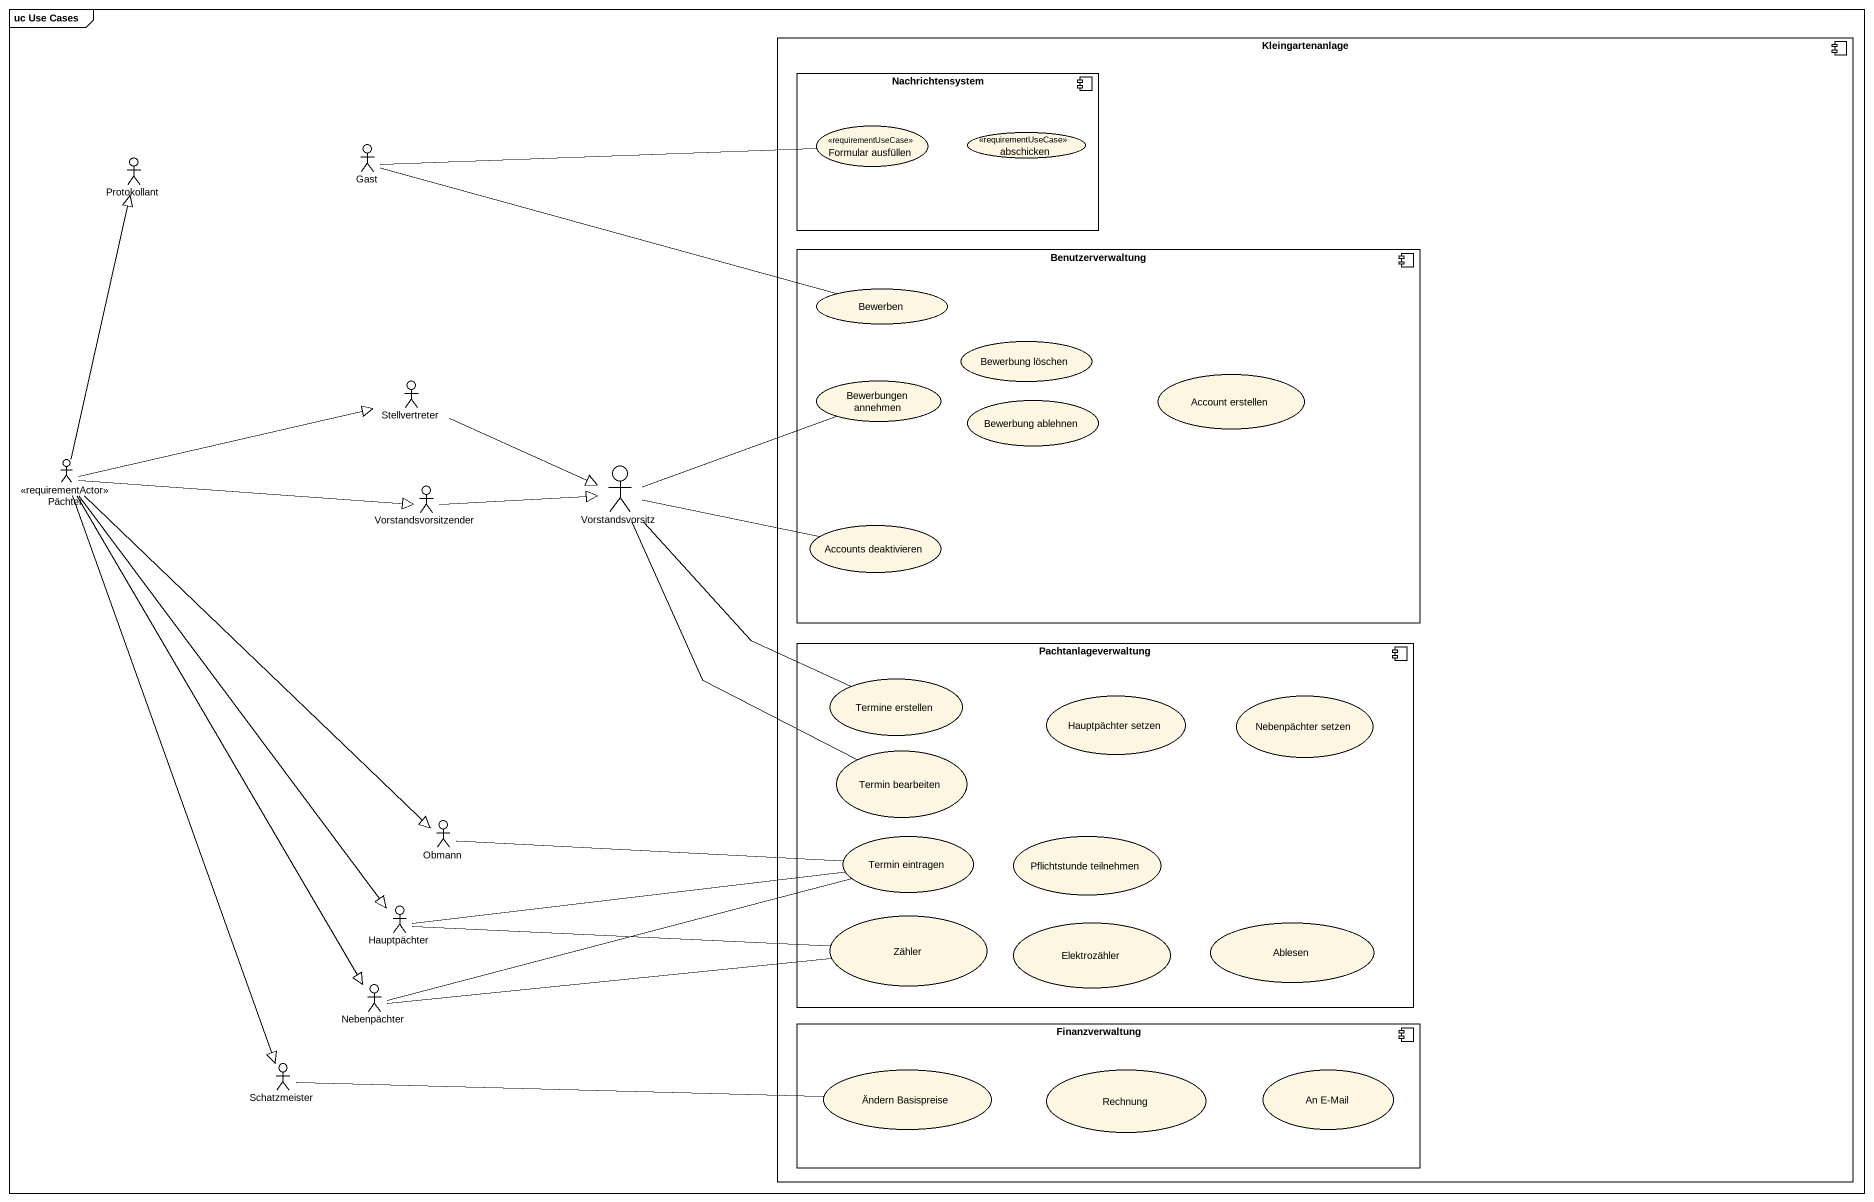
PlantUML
@startuml
mainframe uc Use Cases
component Kleingartenanlage {
  component Nachrichtensystem {
    usecase "Formular ausfüllen" as Formular_ausfüllen <<requirementUseCase>>
    usecase abschicken <<requirementUseCase>>
  }
  component Benutzerverwaltung {
    usecase Bewerben
    usecase "Bewerbung löschen" as Bewerbung_löschen
    usecase "Bewerbungen annehmen" as Bewerbungen_annehmen
    usecase "Account erstellen" as Account_erstellen
    usecase "Bewerbung ablehnen" as Bewerbung_ablehnen
    usecase "Accounts deaktivieren" as Accounts_deaktivieren
  }
  component Pachtanlageverwaltung {
    usecase "Termine erstellen" as Termine_erstellen
    usecase "Hauptpächter setzen" as Hauptpächter_setzen
    usecase "Nebenpächter setzen" as Nebenpächter_setzen
    usecase "Termin bearbeiten" as Termin_bearbeiten
    usecase "Termin eintragen" as Termin_eintragen
    usecase "Pflichtstunde teilnehmen" as Pflichtstunde_teilnehmen
    usecase Zähler
    usecase Elektrozähler
    usecase Ablesen
  }
  component Finanzverwaltung {
    usecase "Ändern Basispreise" as Ändern_Basispreise
    usecase Rechnung
    usecase "An E-Mail" as An_E_Mail
  }
}
actor Protokollant
actor Gast
actor Stellvertreter
actor Pächter <<requirementActor>>
actor Vorstandsvorsitz
actor Vorstandsvorsitzender
actor Obmann
actor Hauptpächter
actor Nebenpächter
actor Schatzmeister
Gast -right- Formular_ausfüllen
Gast -right- Bewerben
Stellvertreter -right-|> Vorstandsvorsitz
Pächter -up-|> Protokollant
Pächter -right-|> Stellvertreter
Pächter -right-|> Vorstandsvorsitzender
Pächter --|> Obmann
Pächter --|> Hauptpächter
Pächter --|> Nebenpächter
Pächter --|> Schatzmeister
Vorstandsvorsitz -right- Bewerbungen_annehmen
Vorstandsvorsitz -right- Accounts_deaktivieren
Vorstandsvorsitz -- Termine_erstellen
Vorstandsvorsitz -- Termin_bearbeiten
Vorstandsvorsitzender -right-|> Vorstandsvorsitz
Obmann -right- Termin_eintragen
Hauptpächter -right- Termin_eintragen
Hauptpächter -right- Zähler
Nebenpächter -right- Termin_eintragen
Nebenpächter -right- Zähler
Ändern_Basispreise -left- Schatzmeister
@enduml
